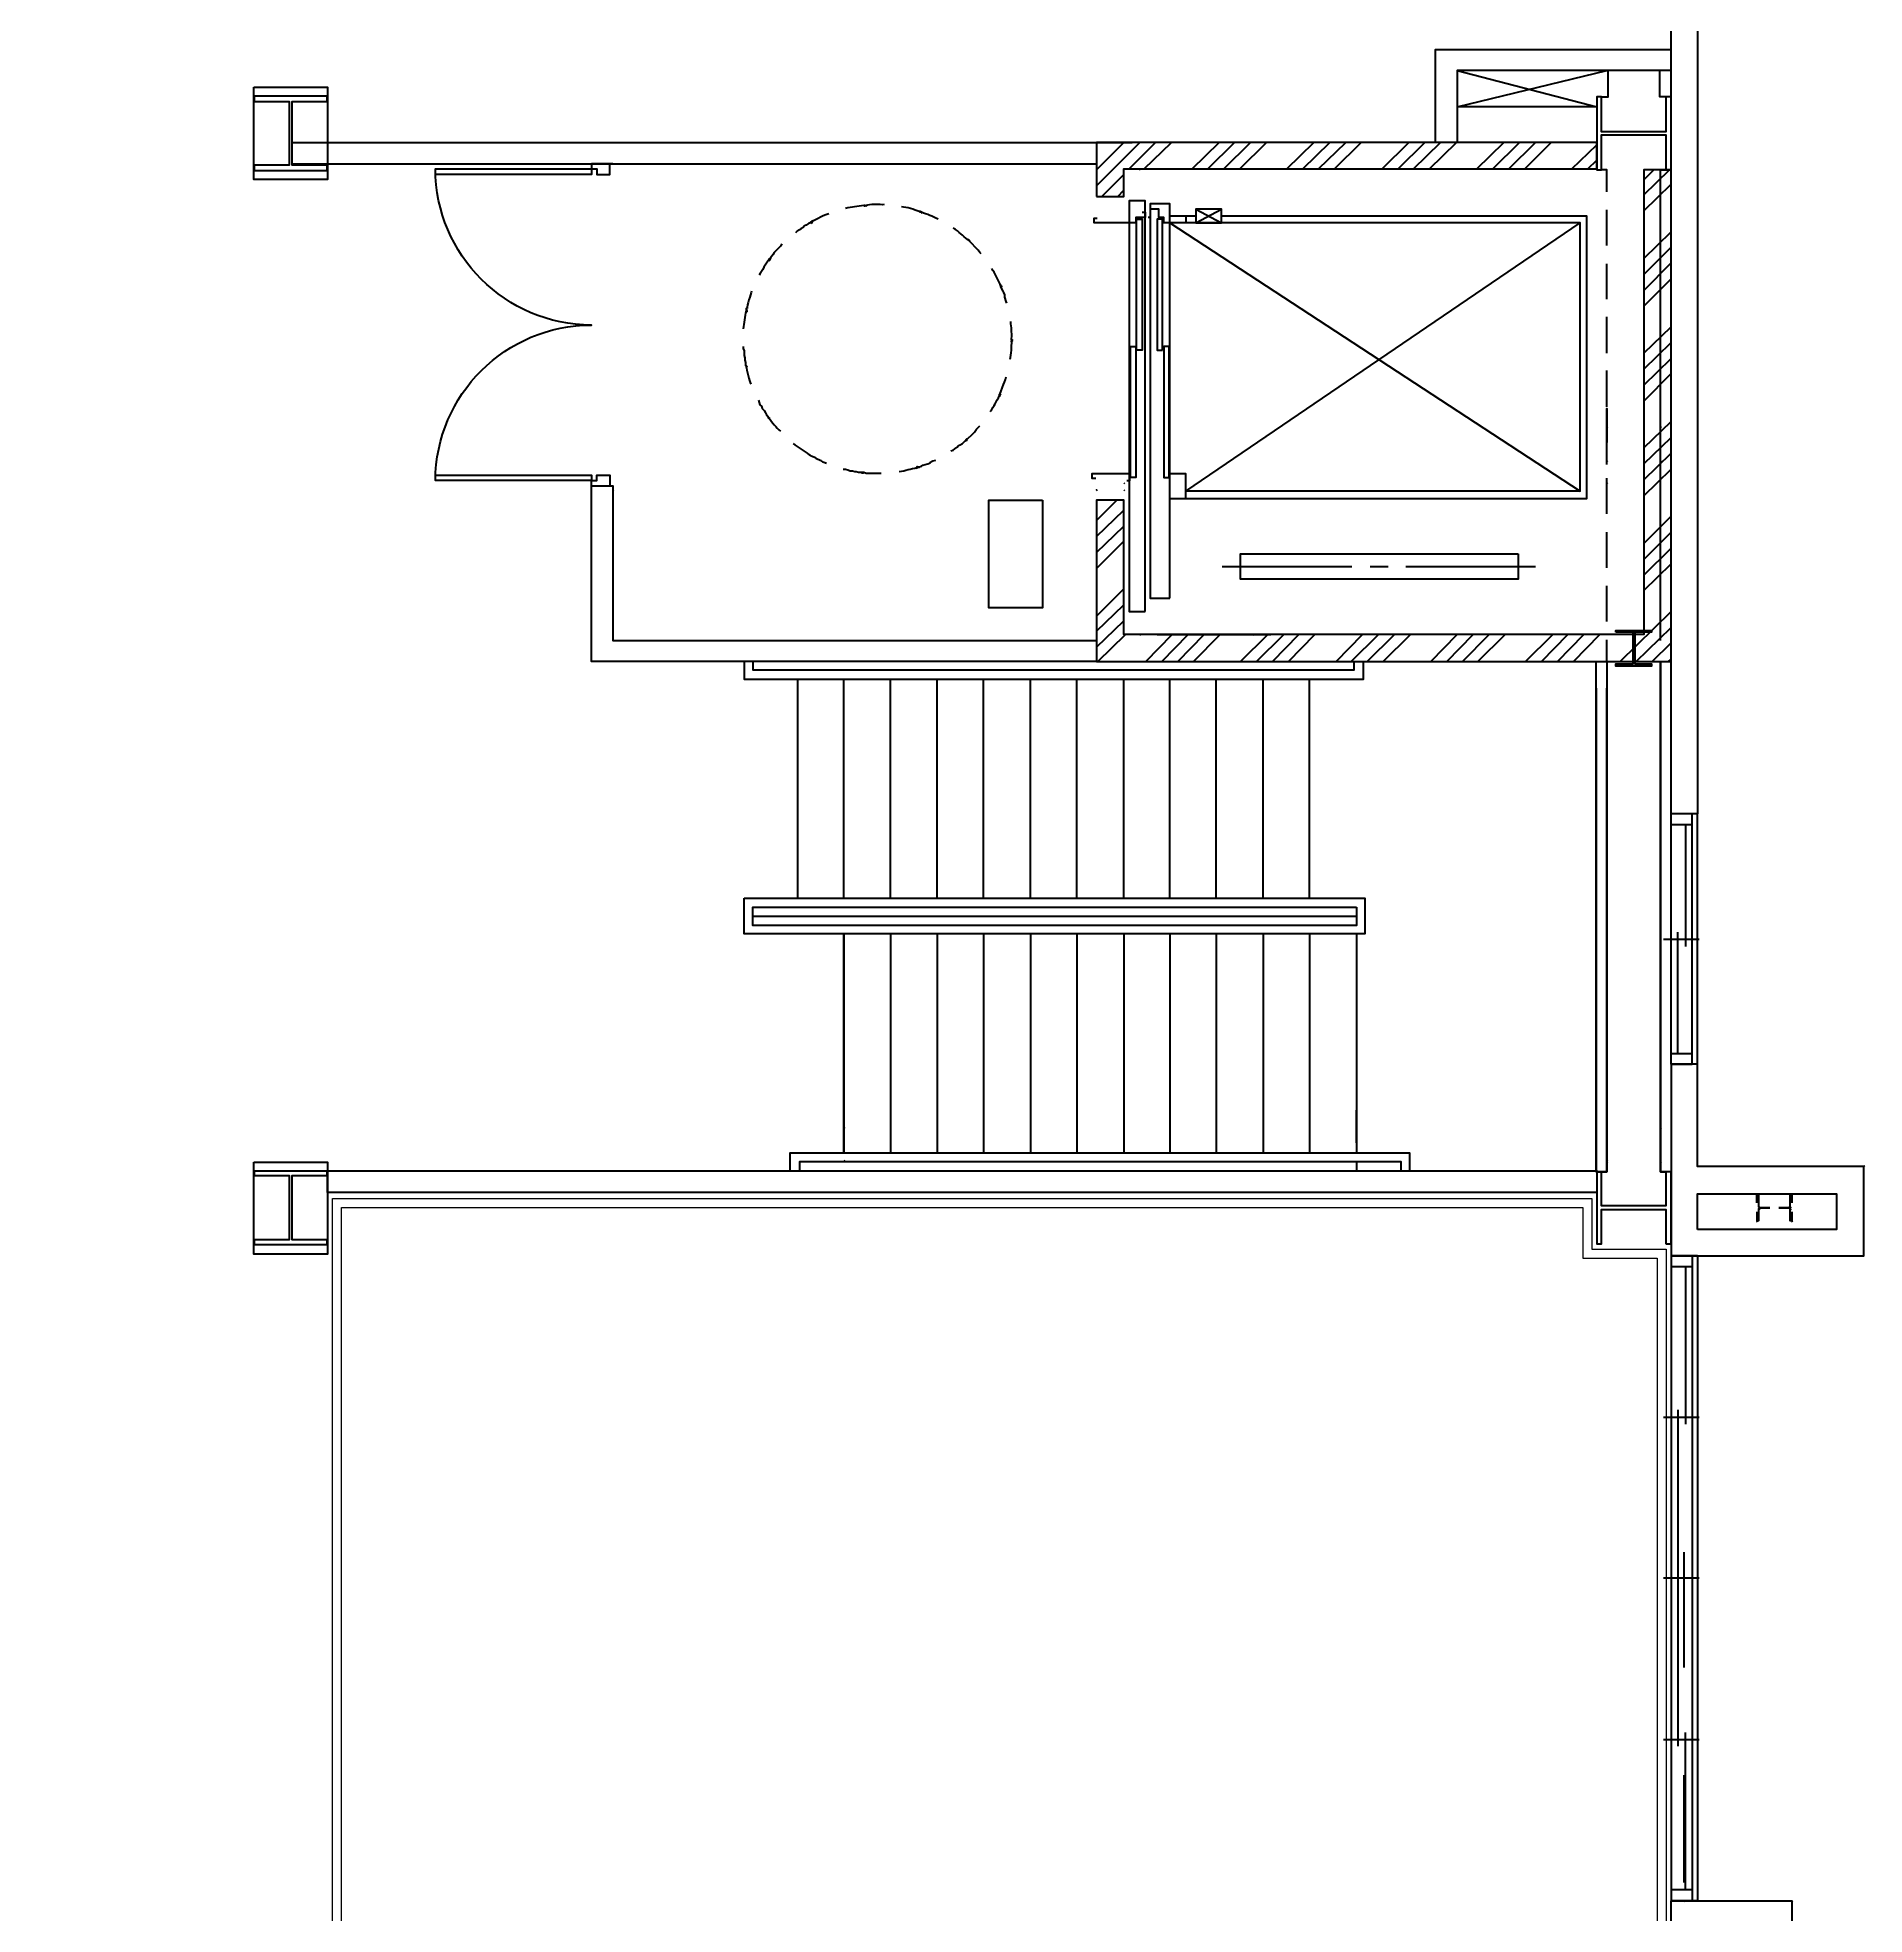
# Model space of a CAD drawing. Header units: millimetres. Extents: x 0 to 31017, y 0 to 21335.
# Drawn here: x 12565 to 13585, y 17649 to 18697 of the extents above; entities that cross this region are included whole.
import ezdxf
from ezdxf import colors
from ezdxf.entities.mleader import LeaderData, LeaderLine
from ezdxf.enums import TextEntityAlignment as Align
from ezdxf.math import Vec2, Vec3

# ---------------------------------------------------------------- set-up
doc = ezdxf.new("R2010")
doc.units = ezdxf.units.MM
doc.layers.add('PDF_幾何圖形', color=7, linetype='Continuous')
doc.styles.get("Standard").update_dxf_attribs({"font": 'arial.ttf'})

# ---------------------------------------------------------------- blocks, each defined once
blk = doc.blocks.new('3F庫板圖灰底')
at = {"color": 8}
for points in [[(103157.2, -11405.8), (103157.2, -10812.4), (103157.2, -10812.4), (103157.2, -10764.9), (103157.2, -10764.9), (103157.2, -10212.2), (103157.2, -10212.2), (103157.2, -10183.4), (103860.2, -10183.4), (103860.2, -10211.8), (103901.7, -10211.8), (103901.7, -10765.4), (103860.2, -10765.4), (103860.2, -10812), (103901.7, -10812), (103901.7, -11365.1), (103860.2, -11365.1), (103860.2, -11405.8)], [(103162.2, -11400.8), (103162.2, -10817.4), (103162.2, -10817.4), (103162.2, -10759.9), (103162.2, -10759.9), (103162.2, -10217.2), (103162.2, -10217.2), (103162.2, -10188.4), (103855.2, -10188.4), (103855.2, -10216.8), (103896.7, -10216.8), (103896.7, -10760.4), (103855.2, -10760.4), (103855.2, -10817), (103896.7, -10817), (103896.7, -11360.1), (103855.2, -11360.1), (103855.2, -11400.8)]]:
    blk.add_lwpolyline(points, close=True, dxfattribs=at)
blk = doc.blocks.new('_DetailCallout')
at = {"color": 0, "linetype": 'ByBlock', "lineweight": -2, "transparency": 16777216}
blk.add_line((8, 0), (-8, 0), dxfattribs=at)
blk.add_circle((0, 0), 8, dxfattribs=at)
at = {"color": 0, "transparency": 16777216}
for tag, p in [('視圖號碼', (0, 1)), ('圖紙號碼', (0, -6))]:
    blk.add_attdef(tag, text='', height=3, dxfattribs=at).set_placement(p, align=Align.CENTER)

msp = doc.modelspace()

# ---------------------------------------------------------------- linework, layer by layer
at = {"color": 251, "lineweight": 200, "true_color": 0x636466}
for points in [[(12685.4, 18669.4), (12726.4, 18669.4), (12726.4, 18617.9), (12685.4, 18617.9)], [(12685.4, 18069.2), (12726.4, 18069.2), (12726.4, 18017.7), (12685.4, 18017.7)]]:
    msp.add_lwpolyline(points, close=True, dxfattribs=at)
at = {"layer": 'PDF_幾何圖形', "color": 251, "lineweight": 200, "true_color": 0x636466}
for points in [[(13491.4, 18703.8), (13491.4, 18263.6), (13476.6, 18263.6), (13476.6, 18703.8)], [(12685.6, 18625.9), (12685.6, 18622.9), (12726.2, 18622.9), (12726.2, 18625.9), (12706.7, 18625.9), (12706.7, 18661.4), (12726.2, 18661.4), (12726.2, 18664.4), (12685.6, 18664.4), (12685.6, 18661.4), (12705, 18661.4), (12705, 18625.9)], [(13473.6, 18623.3), (13476.6, 18623.3), (13476.6, 18664), (13473.6, 18664), (13473.6, 18644.5), (13437.7, 18644.5), (13437.7, 18664), (13435.1, 18664), (13435.1, 18623.3), (13437.7, 18623.3), (13437.7, 18642.8), (13473.6, 18642.8)], [(13155.8, 18608.5), (13171, 18608.5), (13171, 18623.8), (13435.1, 18623.8), (13435.1, 18638.6), (13155.8, 18638.6)], [(13155.8, 18608.5), (13171, 18608.5), (13171, 18623.8), (13435.1, 18623.8), (13435.1, 18638.6), (13155.8, 18638.6)], [(13155.8, 18438.8), (13155.8, 18348.7), (13476.6, 18348.7), (13476.6, 18623.3), (13461.4, 18623.3), (13461.4, 18363.9), (13171, 18363.9), (13171, 18438.8)], [(13155.8, 18438.8), (13155.8, 18348.7), (13476.6, 18348.7), (13476.6, 18623.3), (13461.4, 18623.3), (13461.4, 18363.9), (13171, 18363.9), (13171, 18438.8)], [(13182.9, 18376.6), (13182.9, 18606), (13174, 18606), (13174, 18376.6)], [(12997.5, 18594.1), (12997.1, 18594.6)], [(13178.2, 18522.6), (13178.2, 18595.8), (13181.2, 18595.8), (13181.2, 18522.6)], [(13196.8, 18384.2), (13196.8, 18604.3), (13185.8, 18604.3), (13185.8, 18384.2)], [(13192.6, 18522.6), (13192.6, 18595.8), (13189.6, 18595.8), (13189.6, 18522.6)], [(13225.6, 18593.7), (13225.6, 18601.3), (13211.2, 18601.3), (13211.2, 18593.7)], [(13084.2, 18584), (13084.2, 18584.4), (13083.8, 18584.4)], [(13174.8, 18451.5), (13174.8, 18524.7), (13177.8, 18524.7), (13177.8, 18451.5)], [(13196.4, 18451.5), (13196.4, 18524.7), (13193.4, 18524.7), (13193.4, 18451.5)], [(13102, 18496.8), (13101.6, 18497.2)], [(12972.9, 18484.9), (12972.1, 18485.8), (12972.5, 18485.4)], [(12995.8, 18463.8), (12995.4, 18464.2), (12994.9, 18464.6), (12995.4, 18464.2)], [(13125.7, 18438.8), (13125.7, 18378.7), (13095.7, 18378.7), (13095.7, 18438.8)], [(13156.2, 18444.3), (13155.8, 18444.7)], [(13391.1, 18408.8), (13391.1, 18394.8), (13236.2, 18394.8), (13236.2, 18408.8)], [(13445.7, 18365.2), (13445.7, 18366), (13465.6, 18366), (13465.6, 18365.2), (13456.3, 18365.2), (13456.3, 18347.4), (13465.6, 18347.4), (13465.6, 18346.1), (13445.7, 18346.1), (13445.7, 18347.4), (13455.4, 18347.4), (13455.4, 18365.2)], [(13434.7, 18333.8), (13434.7, 18063.8), (13440.6, 18063.8), (13440.6, 18333.8), (13440.6, 18063.8), (13434.7, 18063.8)], [(12959, 18216.6), (13305.6, 18216.6), (13305.6, 18196.7), (13155.8, 18196.7), (12959, 18196.7)], [(13300.9, 18211.5), (13300.9, 18201.4), (13155.8, 18201.4), (12964, 18201.4), (12964, 18211.5)], [(13014.8, 18074.4), (13014.8, 18196.7)], [(13300.9, 18098.1), (13300.9, 18079.9)], [(12685.6, 18025.7), (12685.6, 18023.2), (12726.2, 18023.2), (12726.2, 18025.7), (12706.7, 18025.7), (12706.7, 18061.7), (12726.2, 18061.7), (12726.2, 18064.2), (12685.6, 18064.2), (12685.6, 18061.7), (12705, 18061.7), (12705, 18025.7)], [(13473.6, 18023.6), (13476.6, 18023.6), (13476.6, 18063.8), (13473.6, 18063.8), (13473.6, 18044.8), (13437.7, 18044.8), (13437.7, 18063.8), (13435.1, 18063.8), (13435.1, 18023.6), (13437.7, 18023.6), (13437.7, 18042.7), (13473.6, 18042.7)], [(13491.4, 18031.6), (13491.4, 18051.5), (13568.9, 18051.5), (13568.9, 18031.6)], [(13543, 18043.1), (13543, 18043.5), (13542.6, 18043.5)], [(13543, 18043.1), (13542.6, 18043.5)], [(13476.6, 17656.7), (13543.9, 17656.7), (13543.9, 17627), (13491.4, 17627), (13491.4, 17373.9), (13543.9, 17373.9), (13543.9, 17343.9), (13476.6, 17343.9)]]:
    msp.add_lwpolyline(points, close=True, dxfattribs=at)
for points in [[(13345, 18638.6), (13345, 18690.6), (13476.6, 18690.6)], [(13357.2, 18678.8), (13435.1, 18658.5)], [(13357.2, 18658.5), (13440.6, 18678.8)], [(13476.6, 18678.8), (13357.2, 18678.8), (13357.2, 18638.6)], [(13437.7, 18664), (13441.5, 18664), (13441.5, 18678.4)], [(13473.6, 18664), (13470.2, 18664), (13470.2, 18678.4)], [(13435.1, 18658.5), (13357.2, 18658.5)], [(12706.7, 18638.6), (13175.7, 18638.6)], [(13155.8, 18623.3), (13171, 18638.6)], [(13155.8, 18614.4), (13179.9, 18638.6)], [(13174, 18623.8), (13188.8, 18638.6)], [(13182.4, 18623.8), (13197.7, 18638.6)], [(13209.1, 18623.8), (13224.3, 18638.6)], [(13218, 18623.8), (13232.8, 18638.6)], [(13226.9, 18623.8), (13241.7, 18638.6)], [(13235.8, 18623.8), (13250.6, 18638.6)], [(13262, 18623.8), (13277.2, 18638.6)], [(13270.9, 18623.8), (13286.1, 18638.6)], [(13279.8, 18623.8), (13295, 18638.6)], [(13288.7, 18623.8), (13303.5, 18638.6)], [(13315.3, 18623.8), (13330.1, 18638.6)], [(13324.2, 18623.8), (13339, 18638.6)], [(13332.7, 18623.8), (13347.9, 18638.6)], [(13341.6, 18623.8), (13356.8, 18638.6)], [(13368.2, 18623.8), (13383.1, 18638.6)], [(13377.1, 18623.8), (13391.9, 18638.6)], [(13386, 18623.8), (13400.8, 18638.6)], [(13394.9, 18623.8), (13409.7, 18638.6)], [(13421.1, 18623.8), (13435.1, 18637.3)], [(12706.7, 18626.7), (13155.8, 18626.7)], [(12885.7, 18626.7), (12873.9, 18626.7)], [(12873.9, 18626.7), (12873.9, 18623.8), (12876.9, 18623.8), (12876.9, 18620.8), (12884.1, 18620.8), (12884.1, 18626.7)], [(13430, 18623.8), (13435.1, 18628.8)], [(13158.7, 18608.5), (13171, 18620.8)], [(13179.9, 18623.8), (13180.3, 18623.3)], [(13189.6, 18623.8), (13253.1, 18623.8)], [(13440.6, 18611.1), (13440.6, 18623.3), (13437.7, 18623.3)], [(13461.4, 18617.8), (13466.9, 18623.3)], [(13461.4, 18609.4), (13475.7, 18623.3)], [(13461.4, 18600.5), (13476.6, 18615.3)], [(13470.7, 18360.5), (13470.7, 18623.3), (13473.6, 18623.3)], [(13167.6, 18608.5), (13171, 18611.9)], [(12997.1, 18594.6), (12996.6, 18594.1), (12997.1, 18593.7), (12996.6, 18594.1), (12996.2, 18594.1), (12996.2, 18593.7), (12996.6, 18593.3)], [(13026.7, 18603.4), (13026.3, 18603.4), (13026.7, 18603)], [(13027.1, 18603), (13026.7, 18603.4), (13027.1, 18603.4), (13027.5, 18603)], [(13057.6, 18600.1), (13057.2, 18600.1), (13057.6, 18599.6), (13057.2, 18600.1), (13056.7, 18600.1), (13057.2, 18599.6)], [(13058, 18599.6), (13057.6, 18600.1), (13058, 18599.6)], [(13181.2, 18599.6), (13182.9, 18599.6), (13182.9, 18596.7), (13177.8, 18596.7), (13177.8, 18593.7), (13154.5, 18593.7), (13154.5, 18596.3), (13156.2, 18596.3)], [(13205.7, 18597.5), (13205.7, 18593.7), (13193.4, 18593.7), (13193.4, 18596.7), (13190.5, 18596.7), (13190.5, 18601.3), (13185.8, 18601.3), (13185.8, 18596.7), (13184.6, 18596.7)], [(13196.8, 18439.7), (13429.6, 18439.7), (13429.6, 18597.5), (13225.6, 18597.5)], [(13211.2, 18597.5), (13196.8, 18597.5)], [(13211.2, 18601.3), (13225.6, 18593.7)], [(13211.2, 18593.7), (13225.6, 18601.3)], [(13440.6, 18581), (13440.6, 18600.9)], [(12996.2, 18593.7), (12994.9, 18593.3), (12993.7, 18592.4), (12992.8, 18592), (12992, 18591.2), (12990.7, 18590.3), (12989.9, 18589.9), (12988.6, 18589.1), (12987.7, 18588.2)], [(13083.8, 18584.4), (13084.2, 18584)], [(13084.7, 18584), (13084.2, 18584), (13084.7, 18583.6)], [(13091.4, 18576.4), (13090.6, 18577.2), (13089.7, 18578.5), (13084.7, 18583.6), (13084.7, 18584), (13085.1, 18583.6)], [(13196.8, 18593.7), (13425.8, 18443.9), (13425.8, 18593.7), (13205.7, 18593.7)], [(13425.8, 18443.9), (13205.7, 18443.9), (13425.8, 18593.7)], [(13461.4, 18573.8), (13476.6, 18588.6)], [(12973.4, 18573.4), (12972.9, 18573.4), (12972.9, 18573), (12973.4, 18572.5)], [(12980.1, 18581.9), (12979.3, 18580.6), (12975.9, 18577.2), (12975.1, 18575.9), (12974.6, 18575.1), (12973.8, 18574.2), (12973.8, 18573.8), (12973.4, 18573.8), (12973.8, 18573.4)], [(12973.4, 18573.8), (12973.4, 18573.4), (12973.8, 18573)], [(13461.4, 18564.9), (13476.6, 18580.2)], [(13440.6, 18551), (13440.6, 18570.9)], [(13461.4, 18556), (13476.6, 18571.3)], [(13102, 18559), (13102, 18559.4), (13102.4, 18559)], [(13102.4, 18558.6), (13102, 18559), (13102.4, 18558.6)], [(13102.4, 18558.2), (13102.4, 18558.6), (13102.9, 18558.2), (13102.4, 18558.6)], [(13105.8, 18548.8), (13105.4, 18549.7), (13104.6, 18552.2), (13104.6, 18553.5), (13104.1, 18554.8), (13103.7, 18555.6), (13102.9, 18556.9), (13102.4, 18558.2), (13102.9, 18557.7)], [(13461.4, 18547.2), (13476.6, 18562.4)], [(12960.7, 18545.9), (12960.2, 18545.9), (12960.2, 18545.5), (12960.7, 18545)], [(12960.2, 18545.5), (12960.2, 18545), (12960.7, 18544.6)], [(12960.2, 18545), (12960.2, 18544.6), (12960.7, 18544.2), (12960.2, 18544.6)], [(13440.6, 18520.9), (13440.6, 18541.2)], [(13461.4, 18520.9), (13476.6, 18535.7)], [(12958.5, 18524.7), (12958.5, 18523.5), (12959, 18522.2), (12959, 18519.6), (12959.4, 18518.4), (12959.4, 18517.1), (12959.8, 18515.8), (12959.8, 18514.6), (12960.2, 18514.1)], [(13108.4, 18528.1), (13108.4, 18528.5), (13108.8, 18528.1), (13108.4, 18528.5), (13108.4, 18529)], [(13108.8, 18527.7), (13108.4, 18528.1), (13108.4, 18527.7), (13108.8, 18527.3)], [(13461.4, 18512), (13476.6, 18526.8)], [(12959.8, 18514.6), (12959.8, 18514.1), (12960.2, 18513.7), (12959.8, 18514.1), (12960.7, 18513.3)], [(12960.2, 18513.7), (12960.2, 18513.3), (12960.7, 18512.9)], [(13440.6, 18490.9), (13440.6, 18511.2)], [(13461.4, 18503.1), (13476.6, 18518)], [(13102, 18498.1), (13102, 18498.5), (13102.4, 18499.3), (13103.3, 18501.9)], [(13461.4, 18494.2), (13476.6, 18509.5)], [(12967, 18494.7), (12967.9, 18492.1), (12968.7, 18491.3), (12969.1, 18490)], [(13101.6, 18497.6), (13101.6, 18498.1), (13102, 18498.1), (13102.4, 18497.6)], [(13101.6, 18497.2), (13101.6, 18497.6), (13102, 18497.2)], [(13440.6, 18458.7), (13440.6, 18490), (13440.6, 18471)], [(13470.7, 18471), (13470.7, 18490)], [(12972.5, 18485.4), (12972.5, 18484.9), (12972.9, 18484.9), (12973.4, 18484.5)], [(13440.6, 18461.2), (13440.6, 18481.1)], [(13440.6, 18479.9), (13441, 18479.4)], [(13461.4, 18468), (13476.6, 18482.8)], [(13470.7, 18479.9), (13471.1, 18479.4)], [(13074.5, 18466.3), (13075.8, 18466.7), (13076.6, 18467.6), (13077.9, 18468.4), (13078.7, 18469.3), (13079.6, 18469.7), (13080.9, 18470.5), (13082.6, 18472.2), (13083, 18471.8)], [(13082.6, 18472.2), (13083, 18472.7), (13083.4, 18472.2), (13083, 18472.7), (13083.4, 18472.7), (13083.4, 18473.1), (13083.8, 18472.7)], [(13083.4, 18473.1), (13083.8, 18473.1), (13086.4, 18475.6)], [(13461.4, 18459.1), (13476.6, 18473.9)], [(12995.4, 18464.2), (12995.8, 18464.2), (12996.2, 18463.8)], [(12995.8, 18464.2), (12996.2, 18463.8), (12997.1, 18463.4), (12998.3, 18462.9), (12999.2, 18462.1)], [(13055.9, 18457.4), (13056.3, 18457.4), (13056.7, 18457), (13056.3, 18457.4), (13056.7, 18457.4), (13058, 18457.9), (13058.9, 18458.3), (13060.1, 18458.7)], [(13440.6, 18460.8), (13441, 18460.4)], [(13461.4, 18450.2), (13476.6, 18465)], [(13470.7, 18460.8), (13471.1, 18460.4)], [(12873.9, 18446.8), (12873.9, 18449.8), (12876.9, 18449.8), (12876.9, 18452.8), (12884.1, 18452.8), (12884.1, 18446.8)], [(13014.4, 18456.2), (13015.7, 18456.2), (13017, 18455.7), (13018.2, 18455.3), (13019.5, 18455.3), (13020.8, 18454.9), (13021.6, 18454.9), (13022.9, 18454.5), (13024.6, 18454.5), (13025, 18454)], [(13024.6, 18454.5), (13025, 18454.5), (13025.4, 18454), (13025, 18454.5), (13025.4, 18454.5), (13025.8, 18454)], [(13025.4, 18454.5), (13025.8, 18454.5), (13027.1, 18454), (13029.2, 18454)], [(13056.3, 18457), (13055.9, 18457.4), (13055.5, 18457.4), (13055.5, 18457), (13055.9, 18456.6)], [(13172.7, 18449.8), (13174.4, 18449.8), (13174.4, 18453.6), (13153.2, 18453.6), (13153.2, 18451.1), (13155.4, 18451.1)], [(13171, 18448.5), (13171.4, 18448.1)], [(13205.7, 18439.7), (13205.7, 18453.6), (13196.8, 18453.6)], [(13440.6, 18431.2), (13440.6, 18451.1)], [(13440.6, 18448.5), (13441, 18448.1)], [(13461.4, 18441.3), (13476.6, 18456.2)], [(13461.4, 18363.9), (13171, 18363.9), (13171, 18438.8), (13155.8, 18438.8), (13155.8, 18348.7), (12873.9, 18348.7), (12873.9, 18446.8), (12885.7, 18446.8), (12885.7, 18360.5), (13155.8, 18360.5)], [(12885.7, 18444.7), (12886.2, 18444.3)], [(13155.8, 18427.4), (13167.2, 18438.8)], [(13171, 18444.7), (13171.4, 18444.3)], [(13155.8, 18418.5), (13171, 18433.3)], [(13461.4, 18414.7), (13476.6, 18429.9)], [(13155.8, 18409.6), (13171, 18424.4)], [(13440.6, 18401.1), (13440.6, 18421)], [(13461.4, 18405.8), (13476.6, 18421)], [(13155.8, 18400.7), (13171, 18416)], [(13461.4, 18396.9), (13476.6, 18412.1)], [(13298.4, 18401.6), (13226, 18401.6)], [(13318.7, 18401.6), (13308.6, 18401.6)], [(13400.8, 18401.6), (13328.5, 18401.6)], [(13461.4, 18388.4), (13476.6, 18403.3)], [(13155.8, 18374), (13171, 18389.3)], [(13440.6, 18371.1), (13440.6, 18391)], [(13155.8, 18365.6), (13171, 18380.4)], [(13448.2, 18348.7), (13476.6, 18376.6)], [(13155.8, 18356.7), (13171, 18371.5)], [(13156.6, 18348.7), (13171.9, 18363.9)], [(13179.9, 18363.9), (13180.3, 18363.5)], [(13183.3, 18348.7), (13198.1, 18363.9)], [(13189.6, 18363.9), (13253.1, 18363.9)], [(13192.2, 18348.7), (13207, 18363.9)], [(13201.1, 18348.7), (13215.9, 18363.9)], [(13209.9, 18348.7), (13224.8, 18363.9)], [(13236.2, 18348.7), (13251.4, 18363.9)], [(13243, 18363.9), (13243.4, 18363.5)], [(13245.1, 18348.7), (13260.3, 18363.9)], [(13254, 18348.7), (13268.8, 18363.9)], [(13262.9, 18348.7), (13277.7, 18363.9)], [(13289.5, 18348.7), (13304.3, 18363.9)], [(13298, 18348.7), (13313.2, 18363.9)], [(13306.9, 18348.7), (13322.1, 18363.9)], [(13315.8, 18348.7), (13331, 18363.9)], [(13342.4, 18348.7), (13357.2, 18363.9)], [(13351.3, 18348.7), (13366.1, 18363.9)], [(13360.2, 18348.7), (13375, 18363.9)], [(13368.7, 18348.7), (13383.9, 18363.9)], [(13395.3, 18348.7), (13410.6, 18363.9)], [(13404.2, 18348.7), (13419, 18363.9)], [(13413.1, 18348.7), (13427.9, 18363.9)], [(13422, 18348.7), (13436.8, 18363.9)], [(13457.1, 18348.7), (13476.6, 18367.7)], [(13440.6, 18348.7), (13440.6, 18360.9)], [(13466, 18348.7), (13476.6, 18359.2)], [(12959, 18348.7), (12959, 18338.9), (13304.8, 18338.9), (13304.8, 18348.7)], [(12964, 18348.7), (12964, 18344), (13299.7, 18344), (13299.7, 18348.7)], [(13440.6, 18348.7), (13440.6, 18063.8), (13434.7, 18063.8), (13434.7, 18348.7)], [(13473.6, 18063.8), (13470.7, 18063.8), (13470.7, 18348.7), (13470.7, 18063.8), (13473.6, 18063.8), (13470.7, 18063.8), (13470.7, 18347.4)], [(13474.9, 18348.7), (13476.6, 18350.3)], [(12989, 18216.6), (12989, 18338.9)], [(13014.8, 18216.6), (13014.8, 18338.9)], [(13040.7, 18216.6), (13040.7, 18338.9)], [(13066.9, 18216.6), (13066.9, 18338.9)], [(13092.7, 18216.6), (13092.7, 18338.9)], [(13119, 18216.6), (13119, 18338.9)], [(13144.8, 18216.6), (13144.8, 18338.9)], [(13171, 18216.6), (13171, 18338.9)], [(13196.8, 18216.6), (13196.8, 18338.9)], [(13222.6, 18216.6), (13222.6, 18338.9)], [(13248.9, 18216.6), (13248.9, 18338.9)], [(13274.7, 18216.6), (13274.7, 18338.9)], [(13470.7, 18308.9), (13470.7, 18333.8)], [(13470.7, 18278.8), (13470.7, 18298.7)], [(13470.7, 18248.8), (13470.7, 18268.7)], [(13476.6, 18123.9), (13476.6, 18263.6)], [(13488.4, 18123.9), (13488.4, 18263.6)], [(13491.4, 18123.9), (13491.4, 18263.6)], [(13476.6, 18257.7), (13488.4, 18257.7)], [(13484.6, 18257.7), (13484.6, 18189.5)], [(13470.7, 18218.7), (13470.7, 18239)], [(13300.9, 18206.4), (13155.8, 18206.4), (12964, 18206.4)], [(13470.7, 18188.7), (13470.7, 18209)], [(13040.7, 18196.7), (13040.7, 18074.4)], [(13066.9, 18196.7), (13066.9, 18074.4)], [(13092.7, 18196.7), (13092.7, 18074.4)], [(13119, 18196.7), (13119, 18074.4)], [(13144.8, 18196.7), (13144.8, 18074.4)], [(13171, 18196.7), (13171, 18074.4)], [(13196.8, 18196.7), (13196.8, 18074.4)], [(13222.6, 18196.7), (13222.6, 18074.4)], [(13248.9, 18196.7), (13248.9, 18074.4)], [(13274.7, 18196.7), (13274.7, 18074.4)], [(13300.9, 18196.7), (13300.9, 18074.4)], [(13480.4, 18129.8), (13480.4, 18197.6)], [(13472.4, 18193.7), (13492.3, 18193.7)], [(13470.7, 18159), (13470.7, 18178.9)], [(13470.7, 18129), (13470.7, 18148.9)], [(13476.6, 18129.8), (13488.4, 18129.8)], [(13476.6, 18123.9), (13476.6, 18016.8), (13584.1, 18016.8), (13584.1, 18066.8), (13491.4, 18066.8), (13491.4, 18123.9), (13476.6, 18123.9), (13488.4, 18123.9)], [(13470.7, 18098.9), (13470.7, 18118.8)], [(13014.8, 18079.9), (13014.8, 18098.1)], [(13440.6, 18079.5), (13440.6, 18098.1), (13440.6, 18079.9)], [(13470.7, 18079.5), (13470.7, 18098.1)], [(13014.8, 18088.4), (13015.3, 18087.9)], [(13470.7, 18063.8), (13470.7, 18088.8)], [(13470.7, 18088.4), (13471.1, 18087.9)], [(12984.8, 18064.2), (12984.8, 18074.4), (13330.6, 18074.4), (13330.6, 18064.2)], [(13014.8, 18070.2), (13015.3, 18069.7)], [(13440.6, 18070.2), (13441, 18069.7)], [(13435.5, 18064.2), (12726.2, 18064.2), (12726.2, 18052.4), (13435.1, 18052.4)], [(13325.9, 18064.2), (13325.9, 18069.3), (12989.9, 18069.3), (12989.9, 18064.2)], [(13300.9, 18069.3), (13300.9, 18064.2)], [(13440.6, 18069.3), (13441, 18068.9)], [(13470.7, 18069.3), (13471.1, 18068.9)], [(13584.1, 18067.2), (13584.5, 18066.8)], [(13524.4, 18046.5), (13524.4, 18051.1), (13524.8, 18050.7)], [(13524.4, 18051.1), (13525.3, 18051.1), (13525.3, 18044.3), (13525.7, 18043.9), (13531.6, 18043.9)], [(13536.7, 18043.9), (13542.6, 18043.9), (13543, 18043.5), (13542.6, 18043.9), (13542.6, 18044.3), (13543, 18044.3), (13543.5, 18043.9), (13543, 18044.3), (13543.5, 18043.9), (13543, 18044.3), (13543, 18051.1), (13543.9, 18051.1), (13544.3, 18050.7)], [(13543.9, 18051.1), (13543.9, 18046.5)], [(13525.3, 18043.1), (13525.3, 18036.3), (13524.4, 18036.3)], [(13524.4, 18041.4), (13524.4, 18036.3), (13524.8, 18035.9)], [(13525.3, 18044.3), (13525.7, 18044.3), (13526.1, 18043.9), (13525.7, 18044.3), (13526.1, 18043.9)], [(13525.7, 18043.1), (13525.3, 18043.1), (13525.7, 18042.7)], [(13525.7, 18044.3), (13525.7, 18043.9), (13526.1, 18043.5)], [(13531.6, 18043.5), (13525.7, 18043.5), (13526.1, 18043.1), (13525.7, 18043.5), (13526.1, 18043.1)], [(13525.7, 18043.5), (13525.7, 18043.1), (13526.1, 18042.7)], [(13542.6, 18043.5), (13536.7, 18043.5)], [(13543.9, 18036.3), (13543, 18036.3), (13543, 18043.1), (13543.5, 18042.7), (13543, 18043.1), (13543.5, 18042.7)], [(13543.9, 18041.4), (13543.9, 18036.3), (13544.3, 18035.9)], [(13491.4, 18016.8), (13476.6, 18016.8)], [(13476.6, 18016.8), (13476.6, 17656.7)], [(13476.6, 18010.9), (13488.4, 18010.9)], [(13484.6, 18010.9), (13484.6, 17922.9)], [(13488.4, 18016.8), (13488.4, 17656.7)], [(13491.4, 18016.8), (13491.4, 17656.7)], [(13472.4, 17926.7), (13492.3, 17926.7)], [(13480.4, 17930.9), (13480.4, 17743)], [(13483.8, 17787), (13483.8, 17851.3)], [(13472.4, 17837), (13492.3, 17837)], [(13472.4, 17746.8), (13492.3, 17746.8)], [(13484.6, 17663), (13484.6, 17750.6)], [(13483.8, 17666.8), (13483.8, 17726.9)], [(13476.6, 17663), (13488.4, 17663)], [(13491.4, 17656.7), (13476.6, 17656.7)], [(13483.8, 17656.7), (13484.2, 17656.2)], [(13543.9, 17656.7), (13544.3, 17656.2)]]:
    msp.add_lwpolyline(points, dxfattribs=at)
for points in [[(12786.7, 18452.8), (12873.9, 18452.8), (12873.9, 18449.8), (12786.7, 18449.8, -0.41305), (12873.9, 18536.6, -0.412499), (12786.7, 18623.8), (12873.9, 18623.8), (12873.9, 18620.8), (12786.7, 18620.8)], [(13026.3, 18603.4), (13025.8, 18603.4), (13026.3, 18603), (13025.8, 18603.4, 0.026028), (13015.7, 18601.8)], [(13067.3, 18595.8, 0.040281), (13058, 18599.6), (13058.4, 18599.2)]]:
    msp.add_lwpolyline(points, format="xyb", dxfattribs=at)
for points in [[(13006.4, 18598.8), (13003.3, 18598.1), (12999.9, 18595.6), (12997.1, 18594.6)], [(13037.3, 18603.9), (13034.9, 18603.7), (13028.8, 18604.3), (13027.1, 18603.4)], [(13056.7, 18600.1), (13054.2, 18601), (13049.6, 18602.5), (13047, 18602.6)], [(13083.8, 18584.4), (13081, 18586.4), (13079.3, 18588.8), (13075.8, 18590.7)], [(12972.9, 18573), (12971.1, 18571.3), (12969.1, 18566.7), (12967.4, 18564.5)], [(13102, 18559.4), (13100.7, 18562.5), (13098.9, 18565.3), (13097.4, 18568.3)], [(12963.2, 18555.6), (12962.7, 18553.8), (12960.6, 18547.5), (12960.7, 18545.9)], [(12960.2, 18544.6), (12959.3, 18541.3), (12959.3, 18537.8), (12958.5, 18534.5)], [(13108.4, 18529), (13108.6, 18533.1), (13108.2, 18535), (13107.9, 18538.7)], [(13107.5, 18517.5), (13108.2, 18520.2), (13108.5, 18524.8), (13108.4, 18527.7)], [(12960.2, 18513.3), (12960.2, 18511.7), (12962.2, 18505.4), (12962.8, 18503.6)], [(13103.3, 18501.9), (13104, 18503.9), (13104.8, 18505.7), (13105.4, 18507.8)], [(12969.1, 18490), (12971, 18488.6), (12971, 18486.7), (12972.5, 18485.4)], [(13096.5, 18488.3), (13098.6, 18491.4), (13099.9, 18494), (13101.6, 18497.2)], [(12972.9, 18484.9), (12974.6, 18482), (12976.9, 18479.6), (12979.3, 18477.3)], [(13086.4, 18475.6), (13088.5, 18477.5), (13088.4, 18478.4), (13090.6, 18480.3)], [(12986.5, 18470.5), (12989.3, 18468.1), (12992.4, 18466.4), (12995.4, 18464.2)], [(12999.2, 18462.1), (13004.4, 18460.6), (12999.9, 18461), (13005.1, 18459.5)], [(13060.1, 18458.7), (13065.3, 18460.1), (13060.9, 18459.8), (13066, 18461.2)], [(13029.2, 18454), (13031.3, 18454), (13033.5, 18454), (13035.6, 18454)], [(13045.7, 18454.9), (13049, 18455.3), (13052.2, 18456.4), (13055.5, 18457)]]:
    msp.add_open_spline(points, degree=3, dxfattribs=at)

# ---------------------------------------------------------------- block references
at = {"color": 251, "lineweight": 200, "true_color": 0x636466}
msp.add_blockref('3F庫板圖灰底', (-90427.9, 28232.3), dxfattribs=at)

# ---------------------------------------------------------------- leaders
at = {"color": 175, "true_color": 0x4554a5}
ml = msp.add_multileader_block('Standard', dxfattribs=at)
ml.set_content('_DetailCallout', color=(69, 84, 165), scale=15)
ml.set_attribute('視圖號碼', '冷藏庫', width=0)
ml.set_attribute('圖紙號碼', 'A機', width=0)
ml.set_leader_properties()
ml.build(insert=Vec2(0, 0))
ml.multileader.update_dxf_attribs({"leader_type": 0})
ctx = ml.context
ctx.base_point, ctx.plane_origin = Vec3(13190.9, 19361.9), Vec3(13310.9, 19361.9)
notes = []
notes.append((ctx, [(0, (0, 0, 0), (0, 0), (1, 0), 1, [])]))
ctx.block.insert = Vec3(13310.9, 19361.9)
for ctx, leaders in notes:
    for number, flags, end, landing, length, lines in leaders:
        leader = LeaderData()
        leader.index, (leader.has_last_leader_line, leader.has_dogleg_vector, leader.attachment_direction) = number, flags
        leader.last_leader_point, leader.dogleg_vector, leader.dogleg_length = Vec3(end), Vec3(landing), length
        for number, points, colour, breaks in lines:
            line = LeaderLine()
            line.index, line.vertices, line.color, line.breaks = number, Vec3.list(points), colors.encode_raw_color(colour), breaks
            leader.lines.append(line)
        ctx.leaders.append(leader)

doc.saveas('drawing.dxf')
